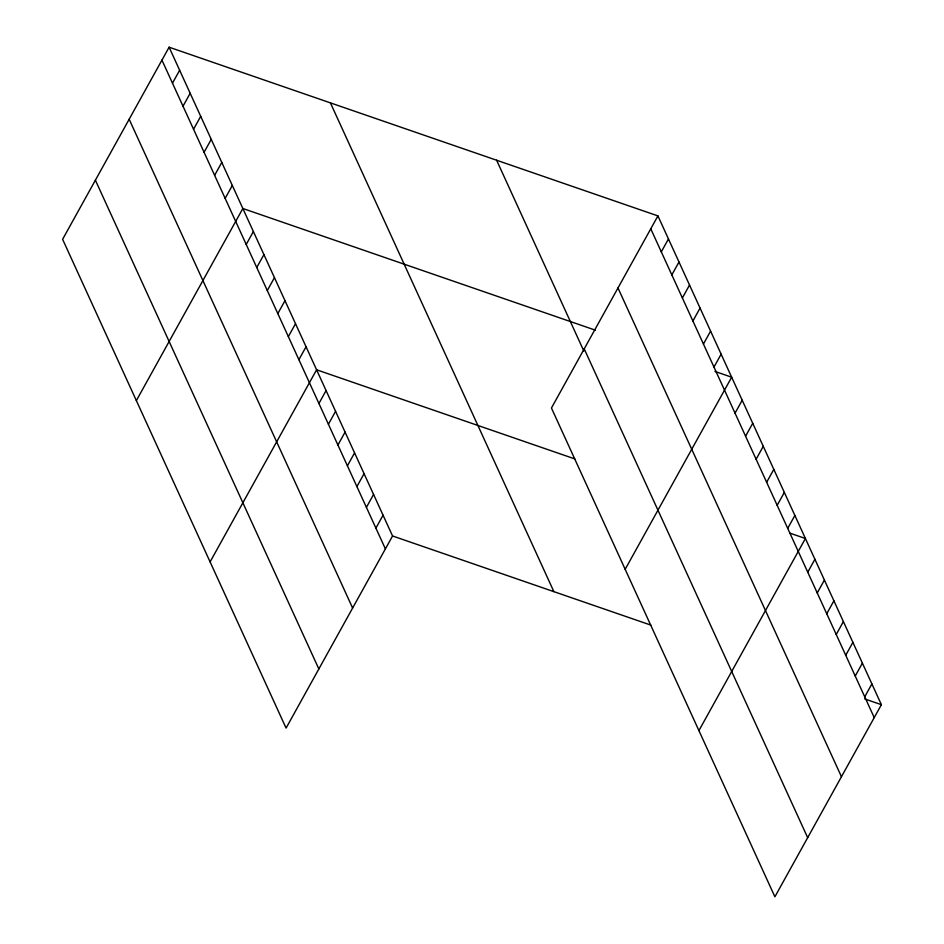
<?xml version="1.0" encoding="UTF-8"?>
<svg xmlns="http://www.w3.org/2000/svg" width="944" height="944" viewBox="0 0 944 944"><rect width="100%" height="100%" fill="white"/><g stroke="black" fill="none" stroke-linecap="round" stroke-linejoin="round"><path stroke-width="1.42" d="M169.106 47.2L62.611 239.316L286.079 728.095L392.562 535.98L169.106 47.2L657.921 215.905L881.389 704.684L774.894 896.8L551.438 408.02L657.921 215.905M172.481 83.166L179.643 70.245M183.018 106.2L190.181 93.279M193.544 129.245L200.706 116.324M204.081 152.291L211.244 139.37M214.618 175.336L221.781 162.415M225.156 198.37L232.318 185.449M136.361 400.61L242.844 208.494L595.393 330.176M246.219 244.461L253.381 231.54M256.756 267.506L263.919 254.585M267.294 290.54L274.456 277.619M277.819 313.585L284.982 300.664M288.357 336.63L295.519 323.709M298.894 359.676L306.057 346.755M210.099 561.904L316.594 369.788L574.849 458.926M318.93 403.489L326.081 390.568M328.418 424.257L335.58 411.336M337.917 445.037L345.079 432.116M347.416 465.805L354.578 452.884M356.915 486.573L364.077 473.652M366.414 507.353L373.576 494.432M375.901 528.121L383.063 515.2M661.296 251.871L668.458 238.95M671.833 274.916L678.996 261.995M682.37 297.962L689.533 285.041M692.908 320.995L700.059 308.074M703.433 344.041L710.596 331.12M713.971 367.086L721.133 354.165M625.176 569.315L731.671 377.211L714.986 371.44M735.046 413.165L742.196 400.244M745.571 436.211L752.734 423.29M756.109 459.256L763.271 446.335M766.646 482.29L773.809 469.369M777.183 505.335L784.334 492.414M787.709 528.38L794.872 515.459M698.914 730.621L805.409 538.505L790.116 533.218M807.745 572.194L814.908 559.273M817.244 592.962L824.407 580.053M826.743 613.742L833.894 600.821M836.231 634.51L843.393 621.589M845.73 655.289L852.892 642.368M855.229 676.057L862.391 663.136M864.728 696.837L871.89 683.916M392.562 535.98L650.829 625.105M864.692 698.926L881.389 704.684M650.77 228.826L874.227 717.605M617.99 287.967L841.446 776.735M584.218 348.891L807.675 837.67M496.615 160.232L583.817 350.979M330.412 102.872L553.88 591.652M161.943 60.121L385.4 548.901M129.163 119.251L352.619 608.03M95.391 180.186L318.848 668.954"/></g></svg>
